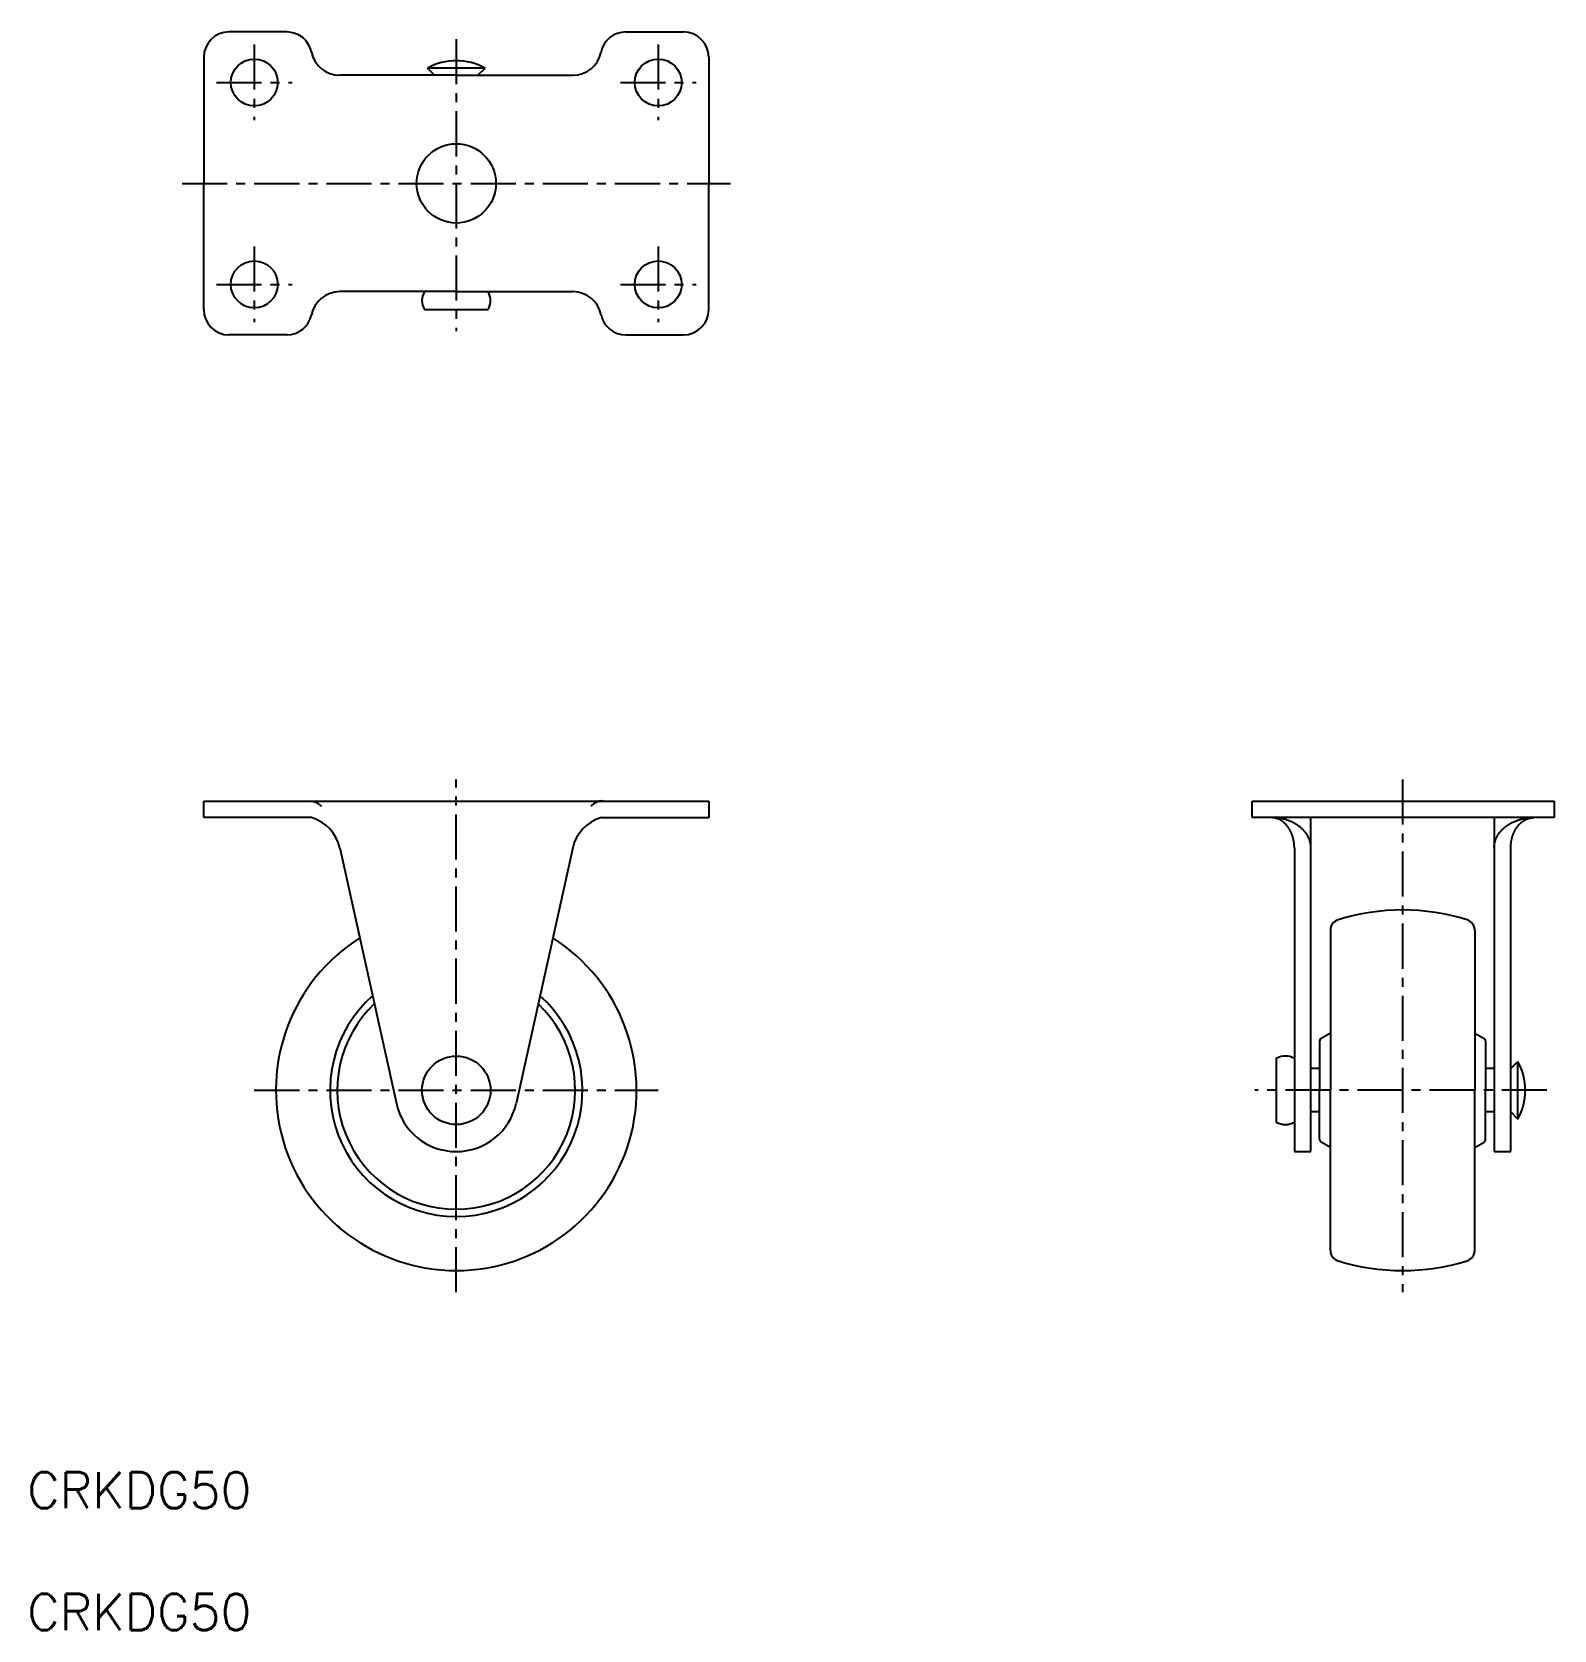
# Model space of a CAD drawing. Extents: x 16 to 227, y 26 to 247.
import ezdxf

# ---------------------------------------------------------------- set-up
doc = ezdxf.new("R2010")
doc.units = 0
doc.header["$LTSCALE"] = 5
doc.linetypes.add('CENTER', pattern=[2, 1.25, -0.25, 0.25, -0.25])
doc.layers.get('0').update_dxf_attribs({"linetype": 'CONTINUOUS'})
doc.layers.add('CENTER', color=1, linetype='CENTER')
doc.styles.get("Standard").update_dxf_attribs({"font": 'txt.shx'})

msp = doc.modelspace()

# ---------------------------------------------------------------- linework, layer by layer
at = {"color": 7, "linetype": 'CONTINUOUS'}
for p, q in [((50.861037, 247.200991), (42.861037, 247.200991)), ((97.861037, 247.200991), (105.861037, 247.200991)), ((39.361037, 243.700991), (39.361037, 226.200991)), ((71.361037, 241.200991), (70.361037, 242.200991)), ((78.361037, 242.200991), (70.361037, 242.200991)), ((77.361037, 241.200991), (78.361037, 242.200991)), ((109.361037, 243.700991), (109.361037, 226.200991)), ((74.361037, 241.200991), (58.209506, 241.200991)), ((74.361037, 241.200991), (90.512567, 241.200991)), ((39.361037, 208.700991), (39.361037, 226.200991)), ((109.361037, 208.700991), (109.361037, 226.200991)), ((74.361037, 211.200991), (58.209506, 211.200991)), ((74.361037, 211.200991), (90.512567, 211.200991)), ((69.945973, 208.700991), (78.7761, 208.700991)), ((50.861037, 205.200991), (42.861037, 205.200991)), ((97.861037, 205.200991), (105.861037, 205.200991)), ((39.361037, 138.2741), (39.361037, 140.5741)), ((39.361037, 140.5741), (109.361037, 140.5741)), ((109.361037, 140.5741), (109.361037, 138.2741)), ((184.709089, 138.2741), (184.709089, 140.5741)), ((184.709089, 140.5741), (226.549922, 140.5741)), ((226.549922, 140.5741), (226.549922, 138.2741)), ((54.290322, 138.2741), (39.361037, 138.2741)), ((94.431751, 138.2741), (109.361037, 138.2741)), ((188.549922, 138.2741), (184.709089, 138.2741)), ((226.549922, 138.2741), (184.709089, 138.2741)), ((192.849922, 91.9741), (192.849922, 138.2741)), ((218.249922, 138.2741), (218.249922, 91.9741)), ((226.549922, 138.2741), (222.549922, 138.2741)), ((58.211037, 134.0741), (66.062258, 98.63555)), ((90.511037, 134.0741), (82.659816, 98.63555)), ((190.549922, 134.0741), (190.549922, 91.9741)), ((220.549922, 91.9741), (220.549922, 134.0741)), ((195.549922, 122.677041), (195.549922, 100.4741)), ((215.549922, 122.677041), (215.549922, 100.4741)), ((194.049922, 107.299784), (194.049922, 100.4741)), ((195.549922, 108.39675), (194.249922, 107.646194)), ((215.549922, 108.39675), (216.849922, 107.646194)), ((217.049922, 107.299784), (217.049922, 100.4741)), ((188.049922, 104.889164), (188.049922, 96.059036)), ((220.549922, 103.4741), (221.549922, 104.4741)), ((221.549922, 96.4741), (221.549922, 104.4741)), ((194.049922, 103.4741), (192.849922, 103.4741)), ((218.249922, 103.4741), (217.049922, 103.4741)), ((194.049922, 93.648416), (194.049922, 100.4741)), ((195.549922, 78.271159), (195.549922, 100.4741)), ((215.549922, 78.271159), (215.549922, 100.4741)), ((217.049922, 93.648416), (217.049922, 100.4741)), ((194.049922, 97.4741), (192.849922, 97.4741)), ((218.249922, 97.4741), (217.049922, 97.4741)), ((220.549922, 97.4741), (221.549922, 96.4741)), ((195.549922, 92.55145), (194.249922, 93.302006)), ((215.549922, 92.55145), (216.849922, 93.302006)), ((190.549922, 91.9741), (192.849922, 91.9741)), ((218.249922, 91.9741), (220.549922, 91.9741))]:
    msp.add_line(p, q, dxfattribs=at)
for points in [[(53.9773, 140.568, 0), (53.9901, 140.57, 0), (54.0029, 140.571, 0), (54.0157, 140.573, 0), (54.0285, 140.574, 0), (54.0414, 140.575, 0), (54.0542, 140.576, 0), (54.0671, 140.577, 0), (54.08, 140.577, 0), (54.0929, 140.578, 0), (54.1059, 140.579, 0), (54.1188, 140.579, 0), (54.1318, 140.579, 0), (54.1447, 140.58, 0), (54.1577, 140.58, 0), (54.1707, 140.58, 0), (54.1837, 140.579, 0), (54.1967, 140.579, 0), (54.2098, 140.579, 0), (54.2228, 140.578, 0), (54.2359, 140.578, 0), (54.249, 140.577, 0), (54.2621, 140.576, 0), (54.2752, 140.575, 0), (54.2883, 140.574, 0), (54.3014, 140.573, 0), (54.3145, 140.572, 0), (54.3277, 140.57, 0), (54.3408, 140.569, 0), (54.354, 140.567, 0), (54.3672, 140.566, 0), (54.3804, 140.564, 0), (54.3936, 140.562, 0), (54.4068, 140.56, 0), (54.42, 140.558, 0), (54.4333, 140.555, 0), (54.4465, 140.553, 0), (54.4597, 140.551, 0), (54.473, 140.548, 0), (54.4863, 140.545, 0), (54.4996, 140.542, 0), (54.5128, 140.54, 0), (54.5261, 140.537, 0), (54.5394, 140.533, 0), (54.5527, 140.53, 0), (54.5661, 140.527, 0), (54.5794, 140.523, 0), (54.5927, 140.52, 0), (54.6061, 140.516, 0), (54.6194, 140.512, 0), (54.6328, 140.508, 0), (54.6461, 140.504, 0), (54.6595, 140.5, 0), (54.6729, 140.496, 0), (54.6862, 140.491, 0), (54.6996, 140.487, 0), (54.713, 140.482, 0), (54.7264, 140.477, 0), (54.7398, 140.473, 0), (54.7532, 140.468, 0), (54.7666, 140.463, 0), (54.78, 140.458, 0), (54.7934, 140.452, 0), (54.8068, 140.447, 0), (54.8203, 140.441, 0), (54.8337, 140.436, 0), (54.8471, 140.43, 0), (54.8605, 140.424, 0), (54.874, 140.418, 0), (54.8874, 140.412, 0), (54.9009, 140.406, 0), (54.9143, 140.4, 0), (54.9277, 140.394, 0), (54.9412, 140.387, 0), (54.9546, 140.381, 0), (54.9681, 140.374, 0), (54.9815, 140.367, 0), (54.995, 140.36, 0), (55.0084, 140.353, 0), (55.0219, 140.346, 0), (55.0353, 140.339, 0), (55.0488, 140.332, 0), (55.0622, 140.324, 0), (55.0757, 140.317, 0), (55.0891, 140.309, 0), (55.1026, 140.301, 0), (55.116, 140.293, 0), (55.1294, 140.285, 0), (55.1429, 140.277, 0), (55.1563, 140.269, 0), (55.1698, 140.261, 0), (55.1832, 140.252, 0), (55.1966, 140.244, 0), (55.2101, 140.235, 0), (55.2235, 140.227, 0), (55.2369, 140.218, 0), (55.2503, 140.209, 0), (55.2638, 140.2, 0), (55.2772, 140.191, 0), (55.2906, 140.181, 0), (55.304, 140.172, 0), (55.3174, 140.162, 0), (55.3308, 140.153, 0), (55.3442, 140.143, 0), (55.3576, 140.133, 0), (55.371, 140.124, 0), (55.3843, 140.114, 0), (55.3977, 140.103, 0), (55.4111, 140.093, 0), (55.4244, 140.083, 0), (55.4378, 140.073, 0), (55.4511, 140.062, 0), (55.4645, 140.051, 0), (55.4778, 140.041, 0), (55.4911, 140.03, 0), (55.5045, 140.019, 0), (55.5178, 140.008, 0), (55.5311, 139.997, 0), (55.5444, 139.986, 0), (55.5577, 139.974, 0), (55.5709, 139.963, 0), (55.5842, 139.951, 0), (55.5975, 139.94, 0), (55.6107, 139.928, 0), (55.624, 139.916, 0), (55.6372, 139.904, 0), (55.6504, 139.892, 0), (55.6636, 139.88, 0), (55.6768, 139.868, 0)], [(94.7448, 140.568, 0), (94.732, 140.57, 0), (94.7192, 140.571, 0), (94.7064, 140.573, 0), (94.6935, 140.574, 0), (94.6807, 140.575, 0), (94.6678, 140.576, 0), (94.6549, 140.577, 0), (94.6421, 140.577, 0), (94.6291, 140.578, 0), (94.6162, 140.579, 0), (94.6033, 140.579, 0), (94.5903, 140.579, 0), (94.5773, 140.58, 0), (94.5644, 140.58, 0), (94.5514, 140.58, 0), (94.5384, 140.579, 0), (94.5253, 140.579, 0), (94.5123, 140.579, 0), (94.4992, 140.578, 0), (94.4862, 140.578, 0), (94.4731, 140.577, 0), (94.46, 140.576, 0), (94.4469, 140.575, 0), (94.4338, 140.574, 0), (94.4207, 140.573, 0), (94.4075, 140.572, 0), (94.3944, 140.57, 0), (94.3812, 140.569, 0), (94.3681, 140.567, 0), (94.3549, 140.566, 0), (94.3417, 140.564, 0), (94.3285, 140.562, 0), (94.3153, 140.56, 0), (94.302, 140.558, 0), (94.2888, 140.555, 0), (94.2756, 140.553, 0), (94.2623, 140.551, 0), (94.2491, 140.548, 0), (94.2358, 140.545, 0), (94.2225, 140.542, 0), (94.2092, 140.54, 0), (94.1959, 140.537, 0), (94.1826, 140.533, 0), (94.1693, 140.53, 0), (94.156, 140.527, 0), (94.1427, 140.523, 0), (94.1294, 140.52, 0), (94.116, 140.516, 0), (94.1027, 140.512, 0), (94.0893, 140.508, 0), (94.076, 140.504, 0), (94.0626, 140.5, 0), (94.0492, 140.496, 0), (94.0358, 140.491, 0), (94.0225, 140.487, 0), (94.0091, 140.482, 0), (93.9957, 140.477, 0), (93.9823, 140.473, 0), (93.9689, 140.468, 0), (93.9555, 140.463, 0), (93.9421, 140.458, 0), (93.9287, 140.452, 0), (93.9152, 140.447, 0), (93.9018, 140.441, 0), (93.8884, 140.436, 0), (93.875, 140.43, 0), (93.8615, 140.424, 0), (93.8481, 140.418, 0), (93.8347, 140.412, 0), (93.8212, 140.406, 0), (93.8078, 140.4, 0), (93.7943, 140.394, 0), (93.7809, 140.387, 0), (93.7674, 140.381, 0), (93.754, 140.374, 0), (93.7406, 140.367, 0), (93.7271, 140.36, 0), (93.7137, 140.353, 0), (93.7002, 140.346, 0), (93.6868, 140.339, 0), (93.6733, 140.332, 0), (93.6599, 140.324, 0), (93.6464, 140.317, 0), (93.633, 140.309, 0), (93.6195, 140.301, 0), (93.6061, 140.293, 0), (93.5926, 140.285, 0), (93.5792, 140.277, 0), (93.5657, 140.269, 0), (93.5523, 140.261, 0), (93.5389, 140.252, 0), (93.5254, 140.244, 0), (93.512, 140.235, 0), (93.4986, 140.227, 0), (93.4851, 140.218, 0), (93.4717, 140.209, 0), (93.4583, 140.2, 0), (93.4449, 140.191, 0), (93.4315, 140.181, 0), (93.4181, 140.172, 0), (93.4047, 140.162, 0), (93.3913, 140.153, 0), (93.3779, 140.143, 0), (93.3645, 140.133, 0), (93.3511, 140.124, 0), (93.3377, 140.114, 0), (93.3244, 140.103, 0), (93.311, 140.093, 0), (93.2976, 140.083, 0), (93.2843, 140.073, 0), (93.2709, 140.062, 0), (93.2576, 140.051, 0), (93.2443, 140.041, 0), (93.2309, 140.03, 0), (93.2176, 140.019, 0), (93.2043, 140.008, 0), (93.191, 139.997, 0), (93.1777, 139.986, 0), (93.1644, 139.974, 0), (93.1511, 139.963, 0), (93.1379, 139.951, 0), (93.1246, 139.94, 0), (93.1114, 139.928, 0), (93.0981, 139.916, 0), (93.0849, 139.904, 0), (93.0717, 139.892, 0), (93.0584, 139.88, 0), (93.0452, 139.868, 0)], [(192.85, 134.074, 0), (192.85, 134.126, 0), (192.848, 134.177, 0), (192.846, 134.229, 0), (192.843, 134.28, 0), (192.84, 134.332, 0), (192.835, 134.383, 0), (192.83, 134.434, 0), (192.823, 134.486, 0), (192.816, 134.537, 0), (192.809, 134.588, 0), (192.8, 134.639, 0), (192.79, 134.69, 0), (192.78, 134.741, 0), (192.769, 134.792, 0), (192.757, 134.843, 0), (192.744, 134.893, 0), (192.731, 134.944, 0), (192.716, 134.994, 0), (192.701, 135.045, 0), (192.685, 135.095, 0), (192.668, 135.145, 0), (192.651, 135.194, 0), (192.632, 135.244, 0), (192.613, 135.293, 0), (192.593, 135.343, 0), (192.572, 135.392, 0), (192.551, 135.44, 0), (192.528, 135.489, 0), (192.505, 135.537, 0), (192.481, 135.586, 0), (192.457, 135.634, 0), (192.431, 135.681, 0), (192.405, 135.729, 0), (192.378, 135.776, 0), (192.35, 135.823, 0), (192.322, 135.87, 0), (192.293, 135.916, 0), (192.263, 135.962, 0), (192.232, 136.008, 0), (192.2, 136.054, 0), (192.168, 136.099, 0), (192.135, 136.144, 0), (192.102, 136.189, 0), (192.067, 136.233, 0), (192.032, 136.277, 0), (191.997, 136.321, 0), (191.96, 136.364, 0), (191.923, 136.407, 0), (191.885, 136.45, 0), (191.847, 136.492, 0), (191.807, 136.534, 0), (191.768, 136.576, 0), (191.727, 136.617, 0), (191.686, 136.658, 0), (191.644, 136.699, 0), (191.601, 136.739, 0), (191.558, 136.778, 0), (191.515, 136.817, 0), (191.47, 136.856, 0), (191.425, 136.895, 0), (191.38, 136.933, 0), (191.333, 136.97, 0), (191.286, 137.007, 0), (191.239, 137.044, 0), (191.191, 137.08, 0), (191.142, 137.116, 0), (191.093, 137.151, 0), (191.043, 137.186, 0), (190.993, 137.22, 0), (190.942, 137.254, 0), (190.891, 137.288, 0), (190.839, 137.321, 0), (190.787, 137.353, 0), (190.734, 137.385, 0), (190.68, 137.417, 0), (190.626, 137.448, 0), (190.572, 137.478, 0), (190.517, 137.508, 0), (190.461, 137.537, 0), (190.406, 137.566, 0), (190.349, 137.595, 0), (190.292, 137.622, 0), (190.235, 137.65, 0), (190.177, 137.677, 0), (190.119, 137.703, 0), (190.061, 137.728, 0), (190.002, 137.754, 0), (189.943, 137.778, 0), (189.883, 137.802, 0), (189.823, 137.826, 0), (189.762, 137.849, 0), (189.701, 137.871, 0), (189.64, 137.893, 0), (189.579, 137.914, 0), (189.517, 137.934, 0), (189.455, 137.954, 0), (189.392, 137.974, 0), (189.329, 137.993, 0), (189.266, 138.011, 0), (189.203, 138.029, 0), (189.139, 138.046, 0), (189.075, 138.062, 0), (189.011, 138.078, 0), (188.946, 138.093, 0), (188.882, 138.108, 0), (188.817, 138.122, 0), (188.752, 138.135, 0), (188.686, 138.148, 0), (188.621, 138.16, 0), (188.555, 138.172, 0), (188.489, 138.183, 0), (188.423, 138.193, 0), (188.357, 138.203, 0), (188.29, 138.212, 0), (188.224, 138.221, 0), (188.157, 138.229, 0), (188.09, 138.236, 0), (188.023, 138.243, 0), (187.956, 138.249, 0), (187.889, 138.254, 0), (187.822, 138.259, 0), (187.755, 138.263, 0), (187.687, 138.266, 0), (187.62, 138.269, 0), (187.552, 138.271, 0), (187.485, 138.273, 0), (187.417, 138.274, 0), (187.35, 138.274, 0)], [(190.55, 134.074, 0), (190.55, 134.126, 0), (190.549, 134.177, 0), (190.548, 134.229, 0), (190.546, 134.28, 0), (190.544, 134.332, 0), (190.541, 134.383, 0), (190.538, 134.434, 0), (190.535, 134.486, 0), (190.53, 134.537, 0), (190.526, 134.588, 0), (190.521, 134.639, 0), (190.515, 134.69, 0), (190.509, 134.741, 0), (190.503, 134.792, 0), (190.496, 134.843, 0), (190.488, 134.893, 0), (190.481, 134.944, 0), (190.472, 134.994, 0), (190.463, 135.045, 0), (190.454, 135.095, 0), (190.444, 135.145, 0), (190.434, 135.194, 0), (190.423, 135.244, 0), (190.412, 135.293, 0), (190.401, 135.343, 0), (190.388, 135.392, 0), (190.376, 135.44, 0), (190.363, 135.489, 0), (190.349, 135.537, 0), (190.335, 135.586, 0), (190.321, 135.634, 0), (190.306, 135.681, 0), (190.291, 135.729, 0), (190.275, 135.776, 0), (190.259, 135.823, 0), (190.243, 135.87, 0), (190.226, 135.916, 0), (190.208, 135.962, 0), (190.19, 136.008, 0), (190.172, 136.054, 0), (190.153, 136.099, 0), (190.134, 136.144, 0), (190.115, 136.189, 0), (190.095, 136.233, 0), (190.074, 136.277, 0), (190.053, 136.321, 0), (190.032, 136.364, 0), (190.011, 136.407, 0), (189.989, 136.45, 0), (189.966, 136.492, 0), (189.943, 136.534, 0), (189.92, 136.576, 0), (189.897, 136.617, 0), (189.873, 136.658, 0), (189.848, 136.699, 0), (189.824, 136.739, 0), (189.798, 136.778, 0), (189.773, 136.817, 0), (189.747, 136.856, 0), (189.721, 136.895, 0), (189.694, 136.933, 0), (189.668, 136.97, 0), (189.64, 137.007, 0), (189.613, 137.044, 0), (189.585, 137.08, 0), (189.556, 137.116, 0), (189.528, 137.151, 0), (189.499, 137.186, 0), (189.47, 137.22, 0), (189.44, 137.254, 0), (189.41, 137.288, 0), (189.38, 137.321, 0), (189.349, 137.353, 0), (189.319, 137.385, 0), (189.288, 137.417, 0), (189.256, 137.448, 0), (189.224, 137.478, 0), (189.193, 137.508, 0), (189.16, 137.537, 0), (189.128, 137.566, 0), (189.095, 137.595, 0), (189.062, 137.622, 0), (189.029, 137.65, 0), (188.995, 137.677, 0), (188.961, 137.703, 0), (188.927, 137.728, 0), (188.893, 137.754, 0), (188.858, 137.778, 0), (188.824, 137.802, 0), (188.789, 137.826, 0), (188.753, 137.849, 0), (188.718, 137.871, 0), (188.682, 137.893, 0), (188.647, 137.914, 0), (188.611, 137.934, 0), (188.575, 137.954, 0), (188.538, 137.974, 0), (188.502, 137.993, 0), (188.465, 138.011, 0), (188.428, 138.029, 0), (188.391, 138.046, 0), (188.354, 138.062, 0), (188.316, 138.078, 0), (188.279, 138.093, 0), (188.241, 138.108, 0), (188.203, 138.122, 0), (188.165, 138.135, 0), (188.127, 138.148, 0), (188.089, 138.16, 0), (188.051, 138.172, 0), (188.013, 138.183, 0), (187.974, 138.193, 0), (187.936, 138.203, 0), (187.897, 138.212, 0), (187.858, 138.221, 0), (187.819, 138.229, 0), (187.781, 138.236, 0), (187.742, 138.243, 0), (187.703, 138.249, 0), (187.664, 138.254, 0), (187.624, 138.259, 0), (187.585, 138.263, 0), (187.546, 138.266, 0), (187.507, 138.269, 0), (187.468, 138.271, 0), (187.428, 138.273, 0), (187.389, 138.274, 0), (187.35, 138.274, 0)], [(218.25, 134.074, 0), (218.25, 134.126, 0), (218.252, 134.177, 0), (218.254, 134.229, 0), (218.257, 134.28, 0), (218.26, 134.332, 0), (218.265, 134.383, 0), (218.27, 134.434, 0), (218.276, 134.486, 0), (218.283, 134.537, 0), (218.291, 134.588, 0), (218.3, 134.639, 0), (218.309, 134.69, 0), (218.32, 134.741, 0), (218.331, 134.792, 0), (218.343, 134.843, 0), (218.356, 134.893, 0), (218.369, 134.944, 0), (218.384, 134.994, 0), (218.399, 135.045, 0), (218.415, 135.095, 0), (218.432, 135.145, 0), (218.449, 135.194, 0), (218.468, 135.244, 0), (218.487, 135.293, 0), (218.507, 135.343, 0), (218.528, 135.392, 0), (218.549, 135.44, 0), (218.571, 135.489, 0), (218.595, 135.537, 0), (218.618, 135.586, 0), (218.643, 135.634, 0), (218.669, 135.681, 0), (218.695, 135.729, 0), (218.722, 135.776, 0), (218.749, 135.823, 0), (218.778, 135.87, 0), (218.807, 135.916, 0), (218.837, 135.962, 0), (218.868, 136.008, 0), (218.899, 136.054, 0), (218.932, 136.099, 0), (218.964, 136.144, 0), (218.998, 136.189, 0), (219.032, 136.233, 0), (219.067, 136.277, 0), (219.103, 136.321, 0), (219.14, 136.364, 0), (219.177, 136.407, 0), (219.215, 136.45, 0), (219.253, 136.492, 0), (219.292, 136.534, 0), (219.332, 136.576, 0), (219.373, 136.617, 0), (219.414, 136.658, 0), (219.456, 136.699, 0), (219.498, 136.739, 0), (219.542, 136.778, 0), (219.585, 136.817, 0), (219.63, 136.856, 0), (219.675, 136.895, 0), (219.72, 136.933, 0), (219.767, 136.97, 0), (219.813, 137.007, 0), (219.861, 137.044, 0), (219.909, 137.08, 0), (219.957, 137.116, 0), (220.007, 137.151, 0), (220.056, 137.186, 0), (220.107, 137.22, 0), (220.157, 137.254, 0), (220.209, 137.288, 0), (220.261, 137.321, 0), (220.313, 137.353, 0), (220.366, 137.385, 0), (220.42, 137.417, 0), (220.474, 137.448, 0), (220.528, 137.478, 0), (220.583, 137.508, 0), (220.638, 137.537, 0), (220.694, 137.566, 0), (220.751, 137.595, 0), (220.807, 137.622, 0), (220.865, 137.65, 0), (220.922, 137.677, 0), (220.98, 137.703, 0), (221.039, 137.728, 0), (221.098, 137.754, 0), (221.157, 137.778, 0), (221.217, 137.802, 0), (221.277, 137.826, 0), (221.338, 137.849, 0), (221.398, 137.871, 0), (221.46, 137.893, 0), (221.521, 137.914, 0), (221.583, 137.934, 0), (221.645, 137.954, 0), (221.708, 137.974, 0), (221.77, 137.993, 0), (221.834, 138.011, 0), (221.897, 138.029, 0), (221.961, 138.046, 0), (222.025, 138.062, 0), (222.089, 138.078, 0), (222.153, 138.093, 0), (222.218, 138.108, 0), (222.283, 138.122, 0), (222.348, 138.135, 0), (222.414, 138.148, 0), (222.479, 138.16, 0), (222.545, 138.172, 0), (222.611, 138.183, 0), (222.677, 138.193, 0), (222.743, 138.203, 0), (222.81, 138.212, 0), (222.876, 138.221, 0), (222.943, 138.229, 0), (223.01, 138.236, 0), (223.077, 138.243, 0), (223.144, 138.249, 0), (223.211, 138.254, 0), (223.278, 138.259, 0), (223.345, 138.263, 0), (223.413, 138.266, 0), (223.48, 138.269, 0), (223.547, 138.271, 0), (223.615, 138.273, 0), (223.682, 138.274, 0), (223.75, 138.274, 0)], [(220.55, 134.074, 0), (220.55, 134.126, 0), (220.551, 134.177, 0), (220.552, 134.229, 0), (220.554, 134.28, 0), (220.556, 134.332, 0), (220.559, 134.383, 0), (220.562, 134.434, 0), (220.565, 134.486, 0), (220.569, 134.537, 0), (220.574, 134.588, 0), (220.579, 134.639, 0), (220.585, 134.69, 0), (220.591, 134.741, 0), (220.597, 134.792, 0), (220.604, 134.843, 0), (220.611, 134.893, 0), (220.619, 134.944, 0), (220.628, 134.994, 0), (220.637, 135.045, 0), (220.646, 135.095, 0), (220.656, 135.145, 0), (220.666, 135.194, 0), (220.677, 135.244, 0), (220.688, 135.293, 0), (220.699, 135.343, 0), (220.711, 135.392, 0), (220.724, 135.44, 0), (220.737, 135.489, 0), (220.75, 135.537, 0), (220.764, 135.586, 0), (220.779, 135.634, 0), (220.794, 135.681, 0), (220.809, 135.729, 0), (220.824, 135.776, 0), (220.841, 135.823, 0), (220.857, 135.87, 0), (220.874, 135.916, 0), (220.892, 135.962, 0), (220.909, 136.008, 0), (220.928, 136.054, 0), (220.946, 136.099, 0), (220.966, 136.144, 0), (220.985, 136.189, 0), (221.005, 136.233, 0), (221.026, 136.277, 0), (221.046, 136.321, 0), (221.068, 136.364, 0), (221.089, 136.407, 0), (221.111, 136.45, 0), (221.134, 136.492, 0), (221.156, 136.534, 0), (221.18, 136.576, 0), (221.203, 136.617, 0), (221.227, 136.658, 0), (221.252, 136.699, 0), (221.276, 136.739, 0), (221.301, 136.778, 0), (221.327, 136.817, 0), (221.353, 136.856, 0), (221.379, 136.895, 0), (221.405, 136.933, 0), (221.432, 136.97, 0), (221.46, 137.007, 0), (221.487, 137.044, 0), (221.515, 137.08, 0), (221.543, 137.116, 0), (221.572, 137.151, 0), (221.601, 137.186, 0), (221.63, 137.22, 0), (221.66, 137.254, 0), (221.69, 137.288, 0), (221.72, 137.321, 0), (221.75, 137.353, 0), (221.781, 137.385, 0), (221.812, 137.417, 0), (221.844, 137.448, 0), (221.875, 137.478, 0), (221.907, 137.508, 0), (221.94, 137.537, 0), (221.972, 137.566, 0), (222.005, 137.595, 0), (222.038, 137.622, 0), (222.071, 137.65, 0), (222.105, 137.677, 0), (222.139, 137.703, 0), (222.173, 137.728, 0), (222.207, 137.754, 0), (222.241, 137.778, 0), (222.276, 137.802, 0), (222.311, 137.826, 0), (222.346, 137.849, 0), (222.382, 137.871, 0), (222.417, 137.893, 0), (222.453, 137.914, 0), (222.489, 137.934, 0), (222.525, 137.954, 0), (222.562, 137.974, 0), (222.598, 137.993, 0), (222.635, 138.011, 0), (222.672, 138.029, 0), (222.709, 138.046, 0), (222.746, 138.062, 0), (222.784, 138.078, 0), (222.821, 138.093, 0), (222.859, 138.108, 0), (222.896, 138.122, 0), (222.934, 138.135, 0), (222.972, 138.148, 0), (223.011, 138.16, 0), (223.049, 138.172, 0), (223.087, 138.183, 0), (223.126, 138.193, 0), (223.164, 138.203, 0), (223.203, 138.212, 0), (223.242, 138.221, 0), (223.28, 138.229, 0), (223.319, 138.236, 0), (223.358, 138.243, 0), (223.397, 138.249, 0), (223.436, 138.254, 0), (223.475, 138.259, 0), (223.515, 138.263, 0), (223.554, 138.266, 0), (223.593, 138.269, 0), (223.632, 138.271, 0), (223.671, 138.273, 0), (223.711, 138.274, 0), (223.75, 138.274, 0)]]:
    msp.add_polyline3d(points, dxfattribs=at)
for centre, radius in [((46.361037, 240.200991), 3.25), ((102.361037, 240.200991), 3.25), ((74.361037, 226.200991), 5.5), ((46.361037, 212.200991), 3.25), ((102.361037, 212.200991), 3.25), ((74.361037, 100.4741), 4.75)]:
    msp.add_circle(centre, radius, dxfattribs=at)
for centre, radius, start, end in [((42.861037, 243.700991), 3.5, 90, 180), ((50.861037, 243.700991), 3.5, 11.536959, 90), ((97.861037, 243.700991), 3.5, 90, 168.463041), ((105.861037, 243.700991), 3.5, 0, 90), ((58.209506, 245.200991), 4, 191.536959, 270), ((90.512567, 245.200991), 4, 270, 348.463041), ((74.361037, 234.700991), 8.5, 61.927513, 118.072487), ((58.209506, 207.200991), 4, 90, 168.463041), ((72.111037, 209.950991), 2.5, 150, 210), ((76.611037, 209.950991), 2.5, 330, 30), ((90.512567, 207.200991), 4, 11.536959, 90), ((42.861037, 208.700991), 3.5, 180, 270), ((105.861037, 208.700991), 3.5, 270, 0), ((50.861037, 208.700991), 3.5, 270, 348.463041), ((97.861037, 208.700991), 3.5, 191.536959, 270), ((52.69125, 132.851403), 5.653586, 12.49, 73.57), ((96.030823, 132.851403), 5.653586, 106.43, 167.51), ((197.049922, 122.677041), 1.5, 107.352261, 180), ((205.549922, 95.4741), 30, 72.647739, 107.352261), ((214.049922, 122.677041), 1.5, 0, 72.647739), ((74.361037, 100.4741), 25, 122.368681, 57.631319), ((74.361037, 100.4741), 17.5, 131.551088, 48.448912), ((74.361037, 100.4741), 16.5, 133.49939, 46.50061), ((194.449922, 107.299784), 0.4, 120, 180), ((216.649922, 107.299784), 0.4, 0, 60), ((189.299922, 102.7241), 2.5, 60, 120), ((214.049922, 100.4741), 8.5, 331.927513, 28.072487), ((74.361037, 100.4741), 8.5, 192.491807, 347.508193), ((189.299922, 98.2241), 2.5, 240, 300), ((194.449922, 93.648416), 0.4, 180, 240), ((216.649922, 93.648416), 0.4, 300, 0), ((197.049922, 78.271159), 1.5, 180, 252.647739), ((214.049922, 78.271159), 1.5, 287.352261, 0), ((205.549922, 105.4741), 30, 252.647739, 287.352261)]:
    msp.add_arc(centre, radius, start, end, dxfattribs=at)
at = {"layer": 'CENTER', "color": 1, "linetype": 'CENTER'}
for p, q in [((74.361037, 246.200991), (74.361037, 205.700991)), ((46.361037, 245.450991), (46.361037, 234.950991)), ((102.361037, 245.450991), (102.361037, 234.950991)), ((41.111037, 240.200991), (51.611037, 240.200991)), ((97.111037, 240.200991), (107.611037, 240.200991)), ((36.361037, 226.200991), (112.361037, 226.200991)), ((46.361037, 217.450991), (46.361037, 206.950991)), ((102.361037, 217.450991), (102.361037, 206.950991)), ((41.111037, 212.200991), (51.611037, 212.200991)), ((97.111037, 212.200991), (107.611037, 212.200991)), ((74.361037, 72.4741), (74.361037, 143.5741)), ((205.549922, 143.5741), (205.549922, 72.4741)), ((46.361037, 100.4741), (102.361037, 100.4741)), ((225.549922, 100.4741), (185.049922, 100.4741))]:
    msp.add_line(p, q, dxfattribs=at)

# ---------------------------------------------------------------- texts
for p in [(14.89799, 42.526343), (14.89799, 25.639069)]:
    msp.add_text('CRKDG50', height=5).set_placement(p)

doc.saveas('drawing.dxf')
